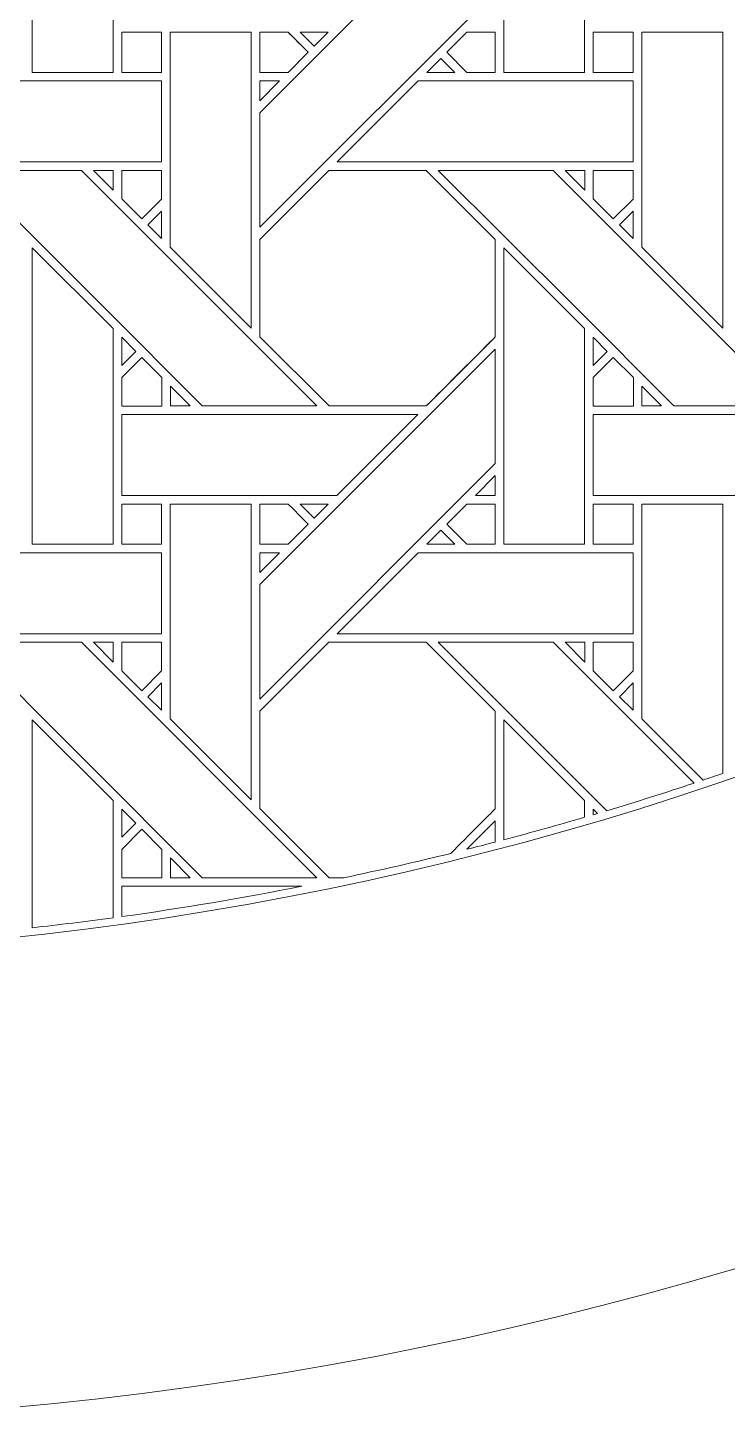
# Model space of a CAD drawing. Header units: inches. Extents: x 4.9 to 19.9, y 1.6 to 16.6.
# Drawn here: x 13.103 to 14.509, y 1.595 to 4.4 of the extents above; entities that cross this region are included whole.
import ezdxf

# ---------------------------------------------------------------- set-up
doc = ezdxf.new("R2010")
doc.units = ezdxf.units.IN
doc.header["$MEASUREMENT"] = 0
doc.layers.add('Design', color=7, linetype='Continuous', lineweight=0)

msp = doc.modelspace()

# ---------------------------------------------------------------- linework, layer by layer
at = {"layer": 'Design'}
for points, knots in [([(12.3829, 16.5948), (8.2407, 16.5948), (4.8829, 13.2369), (4.8829, 9.0948), (4.8829, 4.9526), (8.2407, 1.5948), (12.3829, 1.5948), (16.525, 1.5948), (19.8829, 4.9526), (19.8829, 9.0948), (19.8829, 13.2369), (16.525, 16.5948), (12.3829, 16.5948)], [0, 0, 0, 0, 1, 1, 1, 2, 2, 2, 3, 3, 3, 4, 4, 4, 4]), ([(12.3829, 15.6543), (8.7601, 15.6543), (5.8233, 12.7175), (5.8233, 9.0948), (5.8233, 5.472), (8.7601, 2.5353), (12.3829, 2.5353), (16.0056, 2.5353), (18.9424, 5.472), (18.9424, 9.0948), (18.9424, 12.7175), (16.0056, 15.6543), (12.3829, 15.6543)], [0, 0, 0, 0, 1, 1, 1, 2, 2, 2, 3, 3, 3, 4, 4, 4, 4]), ([(13.274, 4.7445), (13.274, 4.7445), (13.274, 4.3108), (13.274, 4.3108), (13.274, 4.3108), (13.1112, 4.3108), (13.1112, 4.3108), (13.1112, 4.3108), (13.1112, 4.9066), (13.1112, 4.9066), (13.1112, 4.9066), (13.274, 4.7445), (13.274, 4.7445)], [0, 0, 0, 0, 1, 1, 1, 2, 2, 2, 3, 3, 3, 4, 4, 4, 4]), ([(14.2227, 4.7445), (14.2227, 4.7445), (14.2227, 4.3108), (14.2227, 4.3108), (14.2227, 4.3108), (14.0599, 4.3108), (14.0599, 4.3108), (14.0599, 4.3108), (14.0599, 4.9066), (14.0599, 4.9066), (14.0599, 4.9066), (14.2227, 4.7445), (14.2227, 4.7445)], [0, 0, 0, 0, 1, 1, 1, 2, 2, 2, 3, 3, 3, 4, 4, 4, 4]), ([(13.5691, 4.2294), (13.5691, 4.2294), (14.0428, 4.703), (14.0428, 4.703), (14.0428, 4.703), (14.0428, 4.473), (14.0428, 4.473), (14.0428, 4.473), (13.5691, 3.9994), (13.5691, 3.9994), (13.5691, 3.9994), (13.5691, 4.2294), (13.5691, 4.2294)], [0, 0, 0, 0, 1, 1, 1, 2, 2, 2, 3, 3, 3, 4, 4, 4, 4]), ([(13.2913, 4.3915), (13.2913, 4.3915), (13.3715, 4.3915), (13.3715, 4.3915), (13.3715, 4.3915), (13.3715, 4.3107), (13.3715, 4.3107), (13.3715, 4.3107), (13.2913, 4.3107), (13.2913, 4.3107), (13.2913, 4.3107), (13.2913, 4.3915), (13.2913, 4.3915)], [0, 0, 0, 0, 1, 1, 1, 2, 2, 2, 3, 3, 3, 4, 4, 4, 4]), ([(13.3715, 4.3915), (13.3715, 4.3915), (13.3715, 4.3107), (13.3715, 4.3107), (13.3715, 4.3107), (13.2913, 4.3107), (13.2913, 4.3107), (13.2913, 4.3107), (13.2913, 4.3915), (13.2913, 4.3915), (13.2913, 4.3915), (13.3715, 4.3915), (13.3715, 4.3915)], [0, 0, 0, 0, 1, 1, 1, 2, 2, 2, 3, 3, 3, 4, 4, 4, 4]), ([(13.552, 4.3916), (13.552, 4.3916), (13.552, 3.7964), (13.552, 3.7964), (13.552, 3.7964), (13.3891, 3.9594), (13.3891, 3.9594), (13.3891, 3.9594), (13.3891, 4.3916), (13.3891, 4.3916), (13.3891, 4.3916), (13.552, 4.3916), (13.552, 4.3916)], [0, 0, 0, 0, 1, 1, 1, 2, 2, 2, 3, 3, 3, 4, 4, 4, 4]), ([(13.6262, 4.3915), (13.6313, 4.3864), (13.6621, 4.3556), (13.6665, 4.3512), (13.6665, 4.3512), (13.6261, 4.3107), (13.6261, 4.3107), (13.6261, 4.3107), (13.5691, 4.3107), (13.5691, 4.3107), (13.5691, 4.3107), (13.5691, 4.3915), (13.5691, 4.3915), (13.5691, 4.3915), (13.6262, 4.3915), (13.6262, 4.3915)], [0, 0, 0, 0, 1, 1, 1, 2, 2, 2, 3, 3, 3, 4, 4, 4, 5, 5, 5, 5]), ([(13.5691, 4.3107), (13.5691, 4.3107), (13.5691, 4.3915), (13.5691, 4.3915), (13.5691, 4.3915), (13.6262, 4.3915), (13.6262, 4.3915), (13.6262, 4.3915), (13.6665, 4.3512), (13.6665, 4.3512), (13.6665, 4.3512), (13.6261, 4.3107), (13.6261, 4.3107), (13.6261, 4.3107), (13.5691, 4.3107), (13.5691, 4.3107)], [0, 0, 0, 0, 1, 1, 1, 2, 2, 2, 3, 3, 3, 4, 4, 4, 5, 5, 5, 5]), ([(13.6505, 4.3916), (13.6505, 4.3916), (13.707, 4.3916), (13.707, 4.3916), (13.707, 4.3916), (13.6787, 4.3634), (13.6787, 4.3634), (13.6787, 4.3634), (13.6505, 4.3916), (13.6505, 4.3916)], [0, 0, 0, 0, 1, 1, 1, 2, 2, 2, 3, 3, 3, 3]), ([(13.9857, 4.3107), (13.9857, 4.3107), (13.9453, 4.3511), (13.9453, 4.3511), (13.9453, 4.3511), (13.9858, 4.3915), (13.9858, 4.3915), (13.9858, 4.3915), (14.0428, 4.3915), (14.0428, 4.3915), (14.0428, 4.3915), (14.0428, 4.3107), (14.0428, 4.3107), (14.0428, 4.3107), (13.9857, 4.3107), (13.9857, 4.3107)], [0, 0, 0, 0, 1, 1, 1, 2, 2, 2, 3, 3, 3, 4, 4, 4, 5, 5, 5, 5]), ([(13.9453, 4.3511), (13.9453, 4.3511), (13.9858, 4.3915), (13.9858, 4.3915), (13.9858, 4.3915), (14.0428, 4.3915), (14.0428, 4.3915), (14.0428, 4.3915), (14.0428, 4.3107), (14.0428, 4.3107), (14.0428, 4.3107), (13.9857, 4.3107), (13.9857, 4.3107), (13.9857, 4.3107), (13.9453, 4.3511), (13.9453, 4.3511)], [0, 0, 0, 0, 1, 1, 1, 2, 2, 2, 3, 3, 3, 4, 4, 4, 5, 5, 5, 5]), ([(14.3203, 4.3107), (14.3203, 4.3107), (14.24, 4.3107), (14.24, 4.3107), (14.24, 4.3107), (14.24, 4.3915), (14.24, 4.3915), (14.24, 4.3915), (14.3203, 4.3915), (14.3203, 4.3915), (14.3203, 4.3915), (14.3203, 4.3107), (14.3203, 4.3107)], [0, 0, 0, 0, 1, 1, 1, 2, 2, 2, 3, 3, 3, 4, 4, 4, 4]), ([(14.24, 4.3107), (14.24, 4.3107), (14.24, 4.3915), (14.24, 4.3915), (14.24, 4.3915), (14.3203, 4.3915), (14.3203, 4.3915), (14.3203, 4.3915), (14.3203, 4.3107), (14.3203, 4.3107), (14.3203, 4.3107), (14.24, 4.3107), (14.24, 4.3107)], [0, 0, 0, 0, 1, 1, 1, 2, 2, 2, 3, 3, 3, 4, 4, 4, 4]), ([(14.5007, 4.3916), (14.5007, 4.3916), (14.5007, 3.7964), (14.5007, 3.7964), (14.5007, 3.7964), (14.3378, 3.9594), (14.3378, 3.9594), (14.3378, 3.9594), (14.3378, 4.3916), (14.3378, 4.3916), (14.3378, 4.3916), (14.5007, 4.3916), (14.5007, 4.3916)], [0, 0, 0, 0, 1, 1, 1, 2, 2, 2, 3, 3, 3, 4, 4, 4, 4]), ([(13.9615, 4.3108), (13.9615, 4.3108), (13.905, 4.3108), (13.905, 4.3108), (13.905, 4.3108), (13.9332, 4.339), (13.9332, 4.339), (13.9332, 4.339), (13.9615, 4.3108), (13.9615, 4.3108)], [0, 0, 0, 0, 1, 1, 1, 2, 2, 2, 3, 3, 3, 3]), ([(12.7762, 4.1308), (12.7762, 4.1308), (12.9391, 4.2936), (12.9391, 4.2936), (12.9391, 4.2936), (13.3715, 4.2936), (13.3715, 4.2936), (13.3715, 4.2936), (13.3715, 4.1308), (13.3715, 4.1308), (13.3715, 4.1308), (12.7762, 4.1308), (12.7762, 4.1308)], [0, 0, 0, 0, 1, 1, 1, 2, 2, 2, 3, 3, 3, 4, 4, 4, 4]), ([(13.609, 4.2936), (13.609, 4.2936), (13.5691, 4.2538), (13.5691, 4.2538), (13.5691, 4.2538), (13.5691, 4.2936), (13.5691, 4.2936), (13.5691, 4.2936), (13.609, 4.2936), (13.609, 4.2936)], [0, 0, 0, 0, 1, 1, 1, 2, 2, 2, 3, 3, 3, 3]), ([(13.725, 4.1308), (13.725, 4.1308), (13.8878, 4.2936), (13.8878, 4.2936), (13.8878, 4.2936), (14.3203, 4.2936), (14.3203, 4.2936), (14.3203, 4.2936), (14.3203, 4.1308), (14.3203, 4.1308), (14.3203, 4.1308), (13.725, 4.1308), (13.725, 4.1308)], [0, 0, 0, 0, 1, 1, 1, 2, 2, 2, 3, 3, 3, 4, 4, 4, 4]), ([(13.2539, 3.84), (13.2539, 3.84), (12.9796, 4.1137), (12.9796, 4.1137), (12.9796, 4.1137), (13.2105, 4.1137), (13.2105, 4.1137), (13.2105, 4.1137), (13.6841, 3.64), (13.6841, 3.64), (13.6841, 3.64), (13.4531, 3.64), (13.4531, 3.64), (13.4531, 3.64), (13.2539, 3.84), (13.2539, 3.84)], [0, 0, 0, 0, 1, 1, 1, 2, 2, 2, 3, 3, 3, 4, 4, 4, 5, 5, 5, 5]), ([(13.2741, 4.1137), (13.2741, 4.1137), (13.2741, 4.0739), (13.2741, 4.0739), (13.2741, 4.0739), (13.2346, 4.1137), (13.2346, 4.1137), (13.2346, 4.1137), (13.2741, 4.1137), (13.2741, 4.1137)], [0, 0, 0, 0, 1, 1, 1, 2, 2, 2, 3, 3, 3, 3]), ([(13.3715, 4.1137), (13.3715, 4.1137), (13.3715, 4.0561), (13.3715, 4.0561), (13.3715, 4.0561), (13.3316, 4.0161), (13.3316, 4.0161), (13.3316, 4.0161), (13.2913, 4.0564), (13.2913, 4.0564), (13.2913, 4.0564), (13.2913, 4.1137), (13.2913, 4.1137), (13.2913, 4.1137), (13.3715, 4.1137), (13.3715, 4.1137)], [0, 0, 0, 0, 1, 1, 1, 2, 2, 2, 3, 3, 3, 4, 4, 4, 5, 5, 5, 5]), ([(13.3316, 4.0161), (13.3316, 4.0161), (13.2913, 4.0564), (13.2913, 4.0564), (13.2913, 4.0564), (13.2913, 4.1137), (13.2913, 4.1137), (13.2913, 4.1137), (13.3715, 4.1137), (13.3715, 4.1137), (13.3715, 4.1137), (13.3715, 4.0561), (13.3715, 4.0561), (13.3715, 4.0561), (13.3316, 4.0161), (13.3316, 4.0161)], [0, 0, 0, 0, 1, 1, 1, 2, 2, 2, 3, 3, 3, 4, 4, 4, 5, 5, 5, 5]), ([(13.5691, 3.7793), (13.5691, 3.7793), (13.5691, 3.9749), (13.5691, 3.9749), (13.5691, 3.9749), (13.7078, 4.1136), (13.7078, 4.1136), (13.7078, 4.1136), (13.904, 4.1136), (13.904, 4.1136), (13.904, 4.1136), (14.0428, 3.9749), (14.0428, 3.9749), (14.0428, 3.9749), (14.0428, 3.7787), (14.0428, 3.7787), (14.025, 3.7608), (13.9131, 3.649), (13.9041, 3.64), (13.9041, 3.64), (13.7084, 3.64), (13.7084, 3.64), (13.7084, 3.64), (13.5691, 3.7793), (13.5691, 3.7793)], [0, 0, 0, 0, 1, 1, 1, 2, 2, 2, 3, 3, 3, 4, 4, 4, 5, 5, 5, 6, 6, 6, 7, 7, 7, 8, 8, 8, 8]), ([(13.5691, 3.7793), (13.5691, 3.7793), (13.5691, 3.9749), (13.5691, 3.9749), (13.5691, 3.9749), (13.7078, 4.1136), (13.7078, 4.1136), (13.7078, 4.1136), (13.904, 4.1136), (13.904, 4.1136), (13.904, 4.1136), (14.0428, 3.9749), (14.0428, 3.9749), (14.0428, 3.9749), (14.0428, 3.7787), (14.0428, 3.7787), (14.0245, 3.7603), (13.9127, 3.6486), (13.9041, 3.64), (13.9041, 3.64), (13.7084, 3.64), (13.7084, 3.64), (13.7084, 3.64), (13.5691, 3.7793), (13.5691, 3.7793)], [0, 0, 0, 0, 1, 1, 1, 2, 2, 2, 3, 3, 3, 4, 4, 4, 5, 5, 5, 6, 6, 6, 7, 7, 7, 8, 8, 8, 8]), ([(14.2027, 3.84), (14.2027, 3.84), (13.9283, 4.1137), (13.9283, 4.1137), (13.9283, 4.1137), (14.1592, 4.1137), (14.1592, 4.1137), (14.1592, 4.1137), (14.6329, 3.64), (14.6329, 3.64), (14.6329, 3.64), (14.4018, 3.64), (14.4018, 3.64), (14.4018, 3.64), (14.2027, 3.84), (14.2027, 3.84)], [0, 0, 0, 0, 1, 1, 1, 2, 2, 2, 3, 3, 3, 4, 4, 4, 5, 5, 5, 5]), ([(14.2228, 4.1137), (14.2228, 4.1137), (14.2228, 4.0739), (14.2228, 4.0739), (14.2228, 4.0739), (14.1833, 4.1137), (14.1833, 4.1137), (14.1833, 4.1137), (14.2228, 4.1137), (14.2228, 4.1137)], [0, 0, 0, 0, 1, 1, 1, 2, 2, 2, 3, 3, 3, 3]), ([(14.3203, 4.1137), (14.3203, 4.1137), (14.3203, 4.0561), (14.3203, 4.0561), (14.3203, 4.0561), (14.2803, 4.0161), (14.2803, 4.0161), (14.2803, 4.0161), (14.24, 4.0564), (14.24, 4.0564), (14.24, 4.0564), (14.24, 4.1137), (14.24, 4.1137), (14.24, 4.1137), (14.3203, 4.1137), (14.3203, 4.1137)], [0, 0, 0, 0, 1, 1, 1, 2, 2, 2, 3, 3, 3, 4, 4, 4, 5, 5, 5, 5]), ([(14.2803, 4.0161), (14.2803, 4.0161), (14.24, 4.0564), (14.24, 4.0564), (14.24, 4.0564), (14.24, 4.1137), (14.24, 4.1137), (14.24, 4.1137), (14.3203, 4.1137), (14.3203, 4.1137), (14.3203, 4.1137), (14.3203, 4.0561), (14.3203, 4.0561), (14.3203, 4.0561), (14.2803, 4.0161), (14.2803, 4.0161)], [0, 0, 0, 0, 1, 1, 1, 2, 2, 2, 3, 3, 3, 4, 4, 4, 5, 5, 5, 5]), ([(13.3715, 4.0319), (13.3715, 4.0319), (13.3715, 3.9767), (13.3715, 3.9767), (13.3715, 3.9767), (13.3438, 4.0041), (13.3438, 4.0041), (13.3438, 4.0041), (13.3715, 4.0319), (13.3715, 4.0319)], [0, 0, 0, 0, 1, 1, 1, 2, 2, 2, 3, 3, 3, 3]), ([(14.3203, 4.0319), (14.3203, 4.0319), (14.3203, 3.9767), (14.3203, 3.9767), (14.3203, 3.9767), (14.2925, 4.0041), (14.2925, 4.0041), (14.2925, 4.0041), (14.3203, 4.0319), (14.3203, 4.0319)], [0, 0, 0, 0, 1, 1, 1, 2, 2, 2, 3, 3, 3, 3]), ([(13.274, 3.7957), (13.274, 3.7957), (13.274, 3.362), (13.274, 3.362), (13.274, 3.362), (13.1112, 3.362), (13.1112, 3.362), (13.1112, 3.362), (13.1112, 3.9579), (13.1112, 3.9579), (13.1112, 3.9579), (13.274, 3.7957), (13.274, 3.7957)], [0, 0, 0, 0, 1, 1, 1, 2, 2, 2, 3, 3, 3, 4, 4, 4, 4]), ([(14.2227, 3.7957), (14.2227, 3.7957), (14.2227, 3.362), (14.2227, 3.362), (14.2227, 3.362), (14.0599, 3.362), (14.0599, 3.362), (14.0599, 3.362), (14.0599, 3.9579), (14.0599, 3.9579), (14.0599, 3.9579), (14.2227, 3.7957), (14.2227, 3.7957)], [0, 0, 0, 0, 1, 1, 1, 2, 2, 2, 3, 3, 3, 4, 4, 4, 4]), ([(13.2913, 3.7215), (13.2913, 3.7215), (13.2913, 3.7782), (13.2913, 3.7782), (13.2913, 3.7782), (13.3195, 3.7497), (13.3195, 3.7497), (13.3195, 3.7497), (13.2913, 3.7215), (13.2913, 3.7215)], [0, 0, 0, 0, 1, 1, 1, 2, 2, 2, 3, 3, 3, 3]), ([(14.24, 3.7215), (14.24, 3.7215), (14.24, 3.7782), (14.24, 3.7782), (14.24, 3.7782), (14.2682, 3.7497), (14.2682, 3.7497), (14.2682, 3.7497), (14.24, 3.7215), (14.24, 3.7215)], [0, 0, 0, 0, 1, 1, 1, 2, 2, 2, 3, 3, 3, 3]), ([(13.2913, 3.6397), (13.2913, 3.6397), (13.2913, 3.6971), (13.2913, 3.6971), (13.2913, 3.6971), (13.3316, 3.7374), (13.3316, 3.7374), (13.3316, 3.7374), (13.3719, 3.6971), (13.3719, 3.6971), (13.3719, 3.6971), (13.3719, 3.6397), (13.3719, 3.6397), (13.3719, 3.6397), (13.2913, 3.6397), (13.2913, 3.6397)], [0, 0, 0, 0, 1, 1, 1, 2, 2, 2, 3, 3, 3, 4, 4, 4, 5, 5, 5, 5]), ([(13.2913, 3.6399), (13.2913, 3.6399), (13.2913, 3.6971), (13.2913, 3.6971), (13.2913, 3.6971), (13.3316, 3.7374), (13.3316, 3.7374), (13.3316, 3.7374), (13.3719, 3.6971), (13.3719, 3.6971), (13.3719, 3.6971), (13.3719, 3.6399), (13.3719, 3.6399), (13.3719, 3.6399), (13.2913, 3.6399), (13.2913, 3.6399)], [0, 0, 0, 0, 1, 1, 1, 2, 2, 2, 3, 3, 3, 4, 4, 4, 5, 5, 5, 5]), ([(13.5691, 3.2807), (13.5691, 3.2807), (14.0428, 3.7543), (14.0428, 3.7543), (14.0428, 3.7543), (14.0428, 3.5243), (14.0428, 3.5243), (14.0428, 3.5243), (13.5691, 3.0506), (13.5691, 3.0506), (13.5691, 3.0506), (13.5691, 3.2807), (13.5691, 3.2807)], [0, 0, 0, 0, 1, 1, 1, 2, 2, 2, 3, 3, 3, 4, 4, 4, 4]), ([(14.24, 3.6398), (14.24, 3.6398), (14.24, 3.6971), (14.24, 3.6971), (14.24, 3.6971), (14.2803, 3.7374), (14.2803, 3.7374), (14.2803, 3.7374), (14.3207, 3.6971), (14.3207, 3.6971), (14.3207, 3.6971), (14.3207, 3.6398), (14.3207, 3.6398), (14.3207, 3.6398), (14.24, 3.6398), (14.24, 3.6398)], [0, 0, 0, 0, 1, 1, 1, 2, 2, 2, 3, 3, 3, 4, 4, 4, 5, 5, 5, 5]), ([(14.24, 3.6971), (14.24, 3.6971), (14.2803, 3.7374), (14.2803, 3.7374), (14.2803, 3.7374), (14.3207, 3.6971), (14.3207, 3.6971), (14.3207, 3.6971), (14.3207, 3.6398), (14.3207, 3.6398), (14.3207, 3.6398), (14.24, 3.6398), (14.24, 3.6398), (14.24, 3.6398), (14.24, 3.6971), (14.24, 3.6971)], [0, 0, 0, 0, 1, 1, 1, 2, 2, 2, 3, 3, 3, 4, 4, 4, 5, 5, 5, 5]), ([(13.4289, 3.64), (13.4289, 3.64), (13.3892, 3.64), (13.3892, 3.64), (13.3892, 3.64), (13.3892, 3.6798), (13.3892, 3.6798), (13.3892, 3.6798), (13.4289, 3.64), (13.4289, 3.64)], [0, 0, 0, 0, 1, 1, 1, 2, 2, 2, 3, 3, 3, 3]), ([(14.3776, 3.64), (14.3776, 3.64), (14.3379, 3.64), (14.3379, 3.64), (14.3379, 3.64), (14.3379, 3.6798), (14.3379, 3.6798), (14.3379, 3.6798), (14.3776, 3.64), (14.3776, 3.64)], [0, 0, 0, 0, 1, 1, 1, 2, 2, 2, 3, 3, 3, 3]), ([(13.2913, 3.4601), (13.2913, 3.4601), (13.2913, 3.6228), (13.2913, 3.6228), (13.2913, 3.6228), (13.887, 3.6228), (13.887, 3.6228), (13.887, 3.6228), (13.7242, 3.4601), (13.7242, 3.4601), (13.7242, 3.4601), (13.2913, 3.4601), (13.2913, 3.4601)], [0, 0, 0, 0, 1, 1, 1, 2, 2, 2, 3, 3, 3, 4, 4, 4, 4]), ([(14.24, 3.4601), (14.24, 3.4601), (14.24, 3.6228), (14.24, 3.6228), (14.24, 3.6228), (14.8357, 3.6228), (14.8357, 3.6228), (14.8357, 3.6228), (14.673, 3.4601), (14.673, 3.4601), (14.673, 3.4601), (14.24, 3.4601), (14.24, 3.4601)], [0, 0, 0, 0, 1, 1, 1, 2, 2, 2, 3, 3, 3, 4, 4, 4, 4]), ([(14.003, 3.4601), (14.003, 3.4601), (14.0428, 3.4999), (14.0428, 3.4999), (14.0428, 3.4999), (14.0428, 3.4601), (14.0428, 3.4601), (14.0428, 3.4601), (14.003, 3.4601), (14.003, 3.4601)], [0, 0, 0, 0, 1, 1, 1, 2, 2, 2, 3, 3, 3, 3]), ([(13.2913, 3.362), (13.2913, 3.362), (13.2913, 3.4428), (13.2913, 3.4428), (13.2913, 3.4428), (13.3715, 3.4428), (13.3715, 3.4428), (13.3715, 3.4428), (13.3715, 3.362), (13.3715, 3.362), (13.3715, 3.362), (13.2913, 3.362), (13.2913, 3.362)], [0, 0, 0, 0, 1, 1, 1, 2, 2, 2, 3, 3, 3, 4, 4, 4, 4]), ([(13.2913, 3.4428), (13.2913, 3.4428), (13.3715, 3.4428), (13.3715, 3.4428), (13.3715, 3.4428), (13.3715, 3.362), (13.3715, 3.362), (13.3715, 3.362), (13.2913, 3.362), (13.2913, 3.362), (13.2913, 3.362), (13.2913, 3.4428), (13.2913, 3.4428)], [0, 0, 0, 0, 1, 1, 1, 2, 2, 2, 3, 3, 3, 4, 4, 4, 4]), ([(13.552, 3.4428), (13.552, 3.4428), (13.552, 2.8477), (13.552, 2.8477), (13.552, 2.8477), (13.3891, 3.0106), (13.3891, 3.0106), (13.3891, 3.0106), (13.3891, 3.4428), (13.3891, 3.4428), (13.3891, 3.4428), (13.552, 3.4428), (13.552, 3.4428)], [0, 0, 0, 0, 1, 1, 1, 2, 2, 2, 3, 3, 3, 4, 4, 4, 4]), ([(13.6665, 3.4024), (13.6665, 3.4024), (13.6261, 3.362), (13.6261, 3.362), (13.6261, 3.362), (13.5691, 3.362), (13.5691, 3.362), (13.5691, 3.362), (13.5691, 3.4428), (13.5691, 3.4428), (13.5691, 3.4428), (13.6262, 3.4428), (13.6262, 3.4428), (13.6313, 3.4377), (13.6621, 3.4069), (13.6665, 3.4024)], [0, 0, 0, 0, 1, 1, 1, 2, 2, 2, 3, 3, 3, 4, 4, 4, 5, 5, 5, 5]), ([(13.5691, 3.362), (13.5691, 3.362), (13.5691, 3.4428), (13.5691, 3.4428), (13.5691, 3.4428), (13.6262, 3.4428), (13.6262, 3.4428), (13.6313, 3.4377), (13.6621, 3.4069), (13.6665, 3.4024), (13.6665, 3.4024), (13.6261, 3.362), (13.6261, 3.362), (13.6261, 3.362), (13.5691, 3.362), (13.5691, 3.362)], [0, 0, 0, 0, 1, 1, 1, 2, 2, 2, 3, 3, 3, 4, 4, 4, 5, 5, 5, 5]), ([(13.6505, 3.4428), (13.6505, 3.4428), (13.707, 3.4428), (13.707, 3.4428), (13.707, 3.4428), (13.6787, 3.4147), (13.6787, 3.4147), (13.6787, 3.4147), (13.6505, 3.4428), (13.6505, 3.4428)], [0, 0, 0, 0, 1, 1, 1, 2, 2, 2, 3, 3, 3, 3]), ([(13.9858, 3.4428), (13.9858, 3.4428), (14.0428, 3.4428), (14.0428, 3.4428), (14.0428, 3.4428), (14.0428, 3.362), (14.0428, 3.362), (14.0428, 3.362), (13.9857, 3.362), (13.9857, 3.362), (13.9857, 3.362), (13.9453, 3.4024), (13.9453, 3.4024), (13.9453, 3.4024), (13.9858, 3.4428), (13.9858, 3.4428)], [0, 0, 0, 0, 1, 1, 1, 2, 2, 2, 3, 3, 3, 4, 4, 4, 5, 5, 5, 5]), ([(13.9453, 3.4024), (13.9453, 3.4024), (13.9858, 3.4428), (13.9858, 3.4428), (13.9858, 3.4428), (14.0428, 3.4428), (14.0428, 3.4428), (14.0428, 3.4428), (14.0428, 3.362), (14.0428, 3.362), (14.0428, 3.362), (13.9857, 3.362), (13.9857, 3.362), (13.9857, 3.362), (13.9453, 3.4024), (13.9453, 3.4024)], [0, 0, 0, 0, 1, 1, 1, 2, 2, 2, 3, 3, 3, 4, 4, 4, 5, 5, 5, 5]), ([(14.3203, 3.4428), (14.3203, 3.4428), (14.3203, 3.362), (14.3203, 3.362), (14.3203, 3.362), (14.24, 3.362), (14.24, 3.362), (14.24, 3.362), (14.24, 3.4428), (14.24, 3.4428), (14.24, 3.4428), (14.3203, 3.4428), (14.3203, 3.4428)], [0, 0, 0, 0, 1, 1, 1, 2, 2, 2, 3, 3, 3, 4, 4, 4, 4]), ([(14.24, 3.362), (14.24, 3.362), (14.24, 3.4428), (14.24, 3.4428), (14.24, 3.4428), (14.3203, 3.4428), (14.3203, 3.4428), (14.3203, 3.4428), (14.3203, 3.362), (14.3203, 3.362), (14.3203, 3.362), (14.24, 3.362), (14.24, 3.362)], [0, 0, 0, 0, 1, 1, 1, 2, 2, 2, 3, 3, 3, 4, 4, 4, 4]), ([(14.5007, 2.901), (14.4874, 2.8965), (14.4742, 2.892), (14.4609, 2.8876), (14.4609, 2.8876), (14.3378, 3.0106), (14.3378, 3.0106), (14.3378, 3.0106), (14.3378, 3.4428), (14.3378, 3.4428), (14.3378, 3.4428), (14.5007, 3.4428), (14.5007, 3.4428), (14.5007, 3.4428), (14.5007, 2.901), (14.5007, 2.901)], [0, 0, 0, 0, 1, 1, 1, 2, 2, 2, 3, 3, 3, 4, 4, 4, 5, 5, 5, 5]), ([(13.9615, 3.362), (13.9615, 3.362), (13.905, 3.362), (13.905, 3.362), (13.905, 3.362), (13.9332, 3.3903), (13.9332, 3.3903), (13.9332, 3.3903), (13.9615, 3.362), (13.9615, 3.362)], [0, 0, 0, 0, 1, 1, 1, 2, 2, 2, 3, 3, 3, 3]), ([(12.7762, 3.1821), (12.7762, 3.1821), (12.9391, 3.3449), (12.9391, 3.3449), (12.9391, 3.3449), (13.3715, 3.3449), (13.3715, 3.3449), (13.3715, 3.3449), (13.3715, 3.1821), (13.3715, 3.1821), (13.3715, 3.1821), (12.7762, 3.1821), (12.7762, 3.1821)], [0, 0, 0, 0, 1, 1, 1, 2, 2, 2, 3, 3, 3, 4, 4, 4, 4]), ([(13.609, 3.3449), (13.609, 3.3449), (13.5691, 3.3051), (13.5691, 3.3051), (13.5691, 3.3051), (13.5691, 3.3449), (13.5691, 3.3449), (13.5691, 3.3449), (13.609, 3.3449), (13.609, 3.3449)], [0, 0, 0, 0, 1, 1, 1, 2, 2, 2, 3, 3, 3, 3]), ([(13.725, 3.1821), (13.725, 3.1821), (13.8878, 3.3449), (13.8878, 3.3449), (13.8878, 3.3449), (14.3203, 3.3449), (14.3203, 3.3449), (14.3203, 3.3449), (14.3203, 3.1821), (14.3203, 3.1821), (14.3203, 3.1821), (13.725, 3.1821), (13.725, 3.1821)], [0, 0, 0, 0, 1, 1, 1, 2, 2, 2, 3, 3, 3, 4, 4, 4, 4]), ([(13.4531, 2.6913), (13.4531, 2.6913), (12.9796, 3.165), (12.9796, 3.165), (12.9796, 3.165), (13.2105, 3.165), (13.2105, 3.165), (13.2105, 3.165), (13.6841, 2.6913), (13.6841, 2.6913), (13.6841, 2.6913), (13.4531, 2.6913), (13.4531, 2.6913)], [0, 0, 0, 0, 1, 1, 1, 2, 2, 2, 3, 3, 3, 4, 4, 4, 4]), ([(13.2741, 3.165), (13.2741, 3.165), (13.2741, 3.1251), (13.2741, 3.1251), (13.2741, 3.1251), (13.2346, 3.165), (13.2346, 3.165), (13.2346, 3.165), (13.2741, 3.165), (13.2741, 3.165)], [0, 0, 0, 0, 1, 1, 1, 2, 2, 2, 3, 3, 3, 3]), ([(13.3715, 3.1649), (13.3715, 3.1649), (13.3715, 3.1073), (13.3715, 3.1073), (13.3715, 3.1073), (13.3316, 3.0674), (13.3316, 3.0674), (13.3316, 3.0674), (13.2913, 3.1077), (13.2913, 3.1077), (13.2913, 3.1077), (13.2913, 3.1649), (13.2913, 3.1649), (13.2913, 3.1649), (13.3715, 3.1649), (13.3715, 3.1649)], [0, 0, 0, 0, 1, 1, 1, 2, 2, 2, 3, 3, 3, 4, 4, 4, 5, 5, 5, 5]), ([(13.3316, 3.0674), (13.3316, 3.0674), (13.2913, 3.1077), (13.2913, 3.1077), (13.2913, 3.1077), (13.2913, 3.1649), (13.2913, 3.1649), (13.2913, 3.1649), (13.3715, 3.1649), (13.3715, 3.1649), (13.3715, 3.1649), (13.3715, 3.1073), (13.3715, 3.1073), (13.3715, 3.1073), (13.3316, 3.0674), (13.3316, 3.0674)], [0, 0, 0, 0, 1, 1, 1, 2, 2, 2, 3, 3, 3, 4, 4, 4, 5, 5, 5, 5]), ([(13.7382, 2.6913), (13.7382, 2.6913), (13.7084, 2.6913), (13.7084, 2.6913), (13.7084, 2.6913), (13.5691, 2.8305), (13.5691, 2.8305), (13.5691, 2.8305), (13.5691, 3.0262), (13.5691, 3.0262), (13.5691, 3.0262), (13.7078, 3.1649), (13.7078, 3.1649), (13.7078, 3.1649), (13.904, 3.1649), (13.904, 3.1649), (13.904, 3.1649), (14.0428, 3.0262), (14.0428, 3.0262), (14.0428, 3.0262), (14.0428, 2.83), (14.0428, 2.83), (14.0323, 2.8194), (13.9888, 2.7759), (13.9532, 2.7403), (13.8819, 2.7228), (13.8103, 2.7065), (13.7382, 2.6913)], [0, 0, 0, 0, 1, 1, 1, 2, 2, 2, 3, 3, 3, 4, 4, 4, 5, 5, 5, 6, 6, 6, 7, 7, 7, 8, 8, 8, 9, 9, 9, 9]), ([(13.7382, 2.6913), (13.7382, 2.6913), (13.7084, 2.6913), (13.7084, 2.6913), (13.7084, 2.6913), (13.5691, 2.8305), (13.5691, 2.8305), (13.5691, 2.8305), (13.5691, 3.0262), (13.5691, 3.0262), (13.5691, 3.0262), (13.7078, 3.1649), (13.7078, 3.1649), (13.7078, 3.1649), (13.904, 3.1649), (13.904, 3.1649), (13.904, 3.1649), (14.0428, 3.0262), (14.0428, 3.0262), (14.0428, 3.0262), (14.0428, 2.83), (14.0428, 2.83), (14.0322, 2.8193), (13.9888, 2.7759), (13.9532, 2.7403), (13.8819, 2.7228), (13.8103, 2.7065), (13.7382, 2.6913)], [0, 0, 0, 0, 1, 1, 1, 2, 2, 2, 3, 3, 3, 4, 4, 4, 5, 5, 5, 6, 6, 6, 7, 7, 7, 8, 8, 8, 9, 9, 9, 9]), ([(14.2671, 2.8261), (14.2671, 2.8261), (13.9283, 3.165), (13.9283, 3.165), (13.9283, 3.165), (14.1592, 3.165), (14.1592, 3.165), (14.1592, 3.165), (14.4427, 2.8815), (14.4427, 2.8815), (14.3845, 2.8622), (14.326, 2.8437), (14.2671, 2.8261)], [0, 0, 0, 0, 1, 1, 1, 2, 2, 2, 3, 3, 3, 4, 4, 4, 4]), ([(14.2228, 3.165), (14.2228, 3.165), (14.2228, 3.1251), (14.2228, 3.1251), (14.2228, 3.1251), (14.1833, 3.165), (14.1833, 3.165), (14.1833, 3.165), (14.2228, 3.165), (14.2228, 3.165)], [0, 0, 0, 0, 1, 1, 1, 2, 2, 2, 3, 3, 3, 3]), ([(14.3203, 3.1649), (14.3203, 3.1649), (14.3203, 3.1073), (14.3203, 3.1073), (14.3203, 3.1073), (14.2803, 3.0674), (14.2803, 3.0674), (14.2803, 3.0674), (14.24, 3.1077), (14.24, 3.1077), (14.24, 3.1077), (14.24, 3.1649), (14.24, 3.1649), (14.24, 3.1649), (14.3203, 3.1649), (14.3203, 3.1649)], [0, 0, 0, 0, 1, 1, 1, 2, 2, 2, 3, 3, 3, 4, 4, 4, 5, 5, 5, 5]), ([(14.2803, 3.0674), (14.2803, 3.0674), (14.24, 3.1077), (14.24, 3.1077), (14.24, 3.1077), (14.24, 3.1649), (14.24, 3.1649), (14.24, 3.1649), (14.3203, 3.1649), (14.3203, 3.1649), (14.3203, 3.1649), (14.3203, 3.1073), (14.3203, 3.1073), (14.3203, 3.1073), (14.2803, 3.0674), (14.2803, 3.0674)], [0, 0, 0, 0, 1, 1, 1, 2, 2, 2, 3, 3, 3, 4, 4, 4, 5, 5, 5, 5]), ([(13.3715, 3.0831), (13.3715, 3.0831), (13.3715, 3.028), (13.3715, 3.028), (13.3715, 3.028), (13.3438, 3.0553), (13.3438, 3.0553), (13.3438, 3.0553), (13.3715, 3.0831), (13.3715, 3.0831)], [0, 0, 0, 0, 1, 1, 1, 2, 2, 2, 3, 3, 3, 3]), ([(14.3203, 3.0831), (14.3203, 3.0831), (14.3203, 3.028), (14.3203, 3.028), (14.3203, 3.028), (14.2925, 3.0553), (14.2925, 3.0553), (14.2925, 3.0553), (14.3203, 3.0831), (14.3203, 3.0831)], [0, 0, 0, 0, 1, 1, 1, 2, 2, 2, 3, 3, 3, 3]), ([(13.274, 2.6109), (13.2199, 2.6035), (13.1657, 2.5968), (13.1112, 2.5908), (13.1112, 2.5908), (13.1112, 3.0091), (13.1112, 3.0091), (13.1112, 3.0091), (13.274, 2.847), (13.274, 2.847), (13.274, 2.847), (13.274, 2.6109), (13.274, 2.6109)], [0, 0, 0, 0, 1, 1, 1, 2, 2, 2, 3, 3, 3, 4, 4, 4, 4]), ([(14.2227, 2.8129), (14.1687, 2.7972), (14.1145, 2.7821), (14.0599, 2.7676), (14.0599, 2.7676), (14.0599, 3.0091), (14.0599, 3.0091), (14.0599, 3.0091), (14.2227, 2.847), (14.2227, 2.847), (14.2227, 2.847), (14.2227, 2.8129), (14.2227, 2.8129)], [0, 0, 0, 0, 1, 1, 1, 2, 2, 2, 3, 3, 3, 4, 4, 4, 4]), ([(13.2913, 2.7728), (13.2913, 2.7728), (13.2913, 2.8295), (13.2913, 2.8295), (13.2913, 2.8295), (13.3195, 2.8009), (13.3195, 2.8009), (13.3195, 2.8009), (13.2913, 2.7728), (13.2913, 2.7728)], [0, 0, 0, 0, 1, 1, 1, 2, 2, 2, 3, 3, 3, 3]), ([(14.0428, 2.7631), (14.0238, 2.7581), (14.0047, 2.7533), (13.9857, 2.7485), (13.9857, 2.7485), (14.0428, 2.8056), (14.0428, 2.8056), (14.0428, 2.8056), (14.0428, 2.7631), (14.0428, 2.7631)], [0, 0, 0, 0, 1, 1, 1, 2, 2, 2, 3, 3, 3, 3]), ([(14.24, 2.818), (14.24, 2.818), (14.24, 2.8295), (14.24, 2.8295), (14.24, 2.8295), (14.2488, 2.8205), (14.2488, 2.8205), (14.2459, 2.8197), (14.2429, 2.8188), (14.24, 2.818)], [0, 0, 0, 0, 1, 1, 1, 2, 2, 2, 3, 3, 3, 3]), ([(13.2913, 2.7483), (13.2913, 2.7483), (13.3316, 2.7887), (13.3316, 2.7887), (13.3316, 2.7887), (13.3719, 2.7483), (13.3719, 2.7483), (13.3719, 2.7483), (13.3719, 2.691), (13.3719, 2.691), (13.3719, 2.691), (13.2913, 2.691), (13.2913, 2.691), (13.2913, 2.691), (13.2913, 2.7483), (13.2913, 2.7483)], [0, 0, 0, 0, 1, 1, 1, 2, 2, 2, 3, 3, 3, 4, 4, 4, 5, 5, 5, 5]), ([(13.3316, 2.7887), (13.3316, 2.7887), (13.3719, 2.7483), (13.3719, 2.7483), (13.3719, 2.7483), (13.3719, 2.6912), (13.3719, 2.6912), (13.3719, 2.6912), (13.2913, 2.6912), (13.2913, 2.6912), (13.2913, 2.6912), (13.2913, 2.7483), (13.2913, 2.7483), (13.2913, 2.7483), (13.3316, 2.7887), (13.3316, 2.7887)], [0, 0, 0, 0, 1, 1, 1, 2, 2, 2, 3, 3, 3, 4, 4, 4, 5, 5, 5, 5]), ([(13.3892, 2.6913), (13.3892, 2.6913), (13.3892, 2.7311), (13.3892, 2.7311), (13.3892, 2.7311), (13.4289, 2.6913), (13.4289, 2.6913), (13.4289, 2.6913), (13.3892, 2.6913), (13.3892, 2.6913)], [0, 0, 0, 0, 1, 1, 1, 2, 2, 2, 3, 3, 3, 3]), ([(13.2913, 2.6132), (13.2913, 2.6132), (13.2913, 2.6741), (13.2913, 2.6741), (13.2913, 2.6741), (13.6537, 2.6741), (13.6537, 2.6741), (13.534, 2.6505), (13.4132, 2.6301), (13.2913, 2.6132)], [0, 0, 0, 0, 1, 1, 1, 2, 2, 2, 3, 3, 3, 3])]:
    msp.add_open_spline(points, degree=3, knots=knots, dxfattribs=at)

doc.saveas('drawing.dxf')
